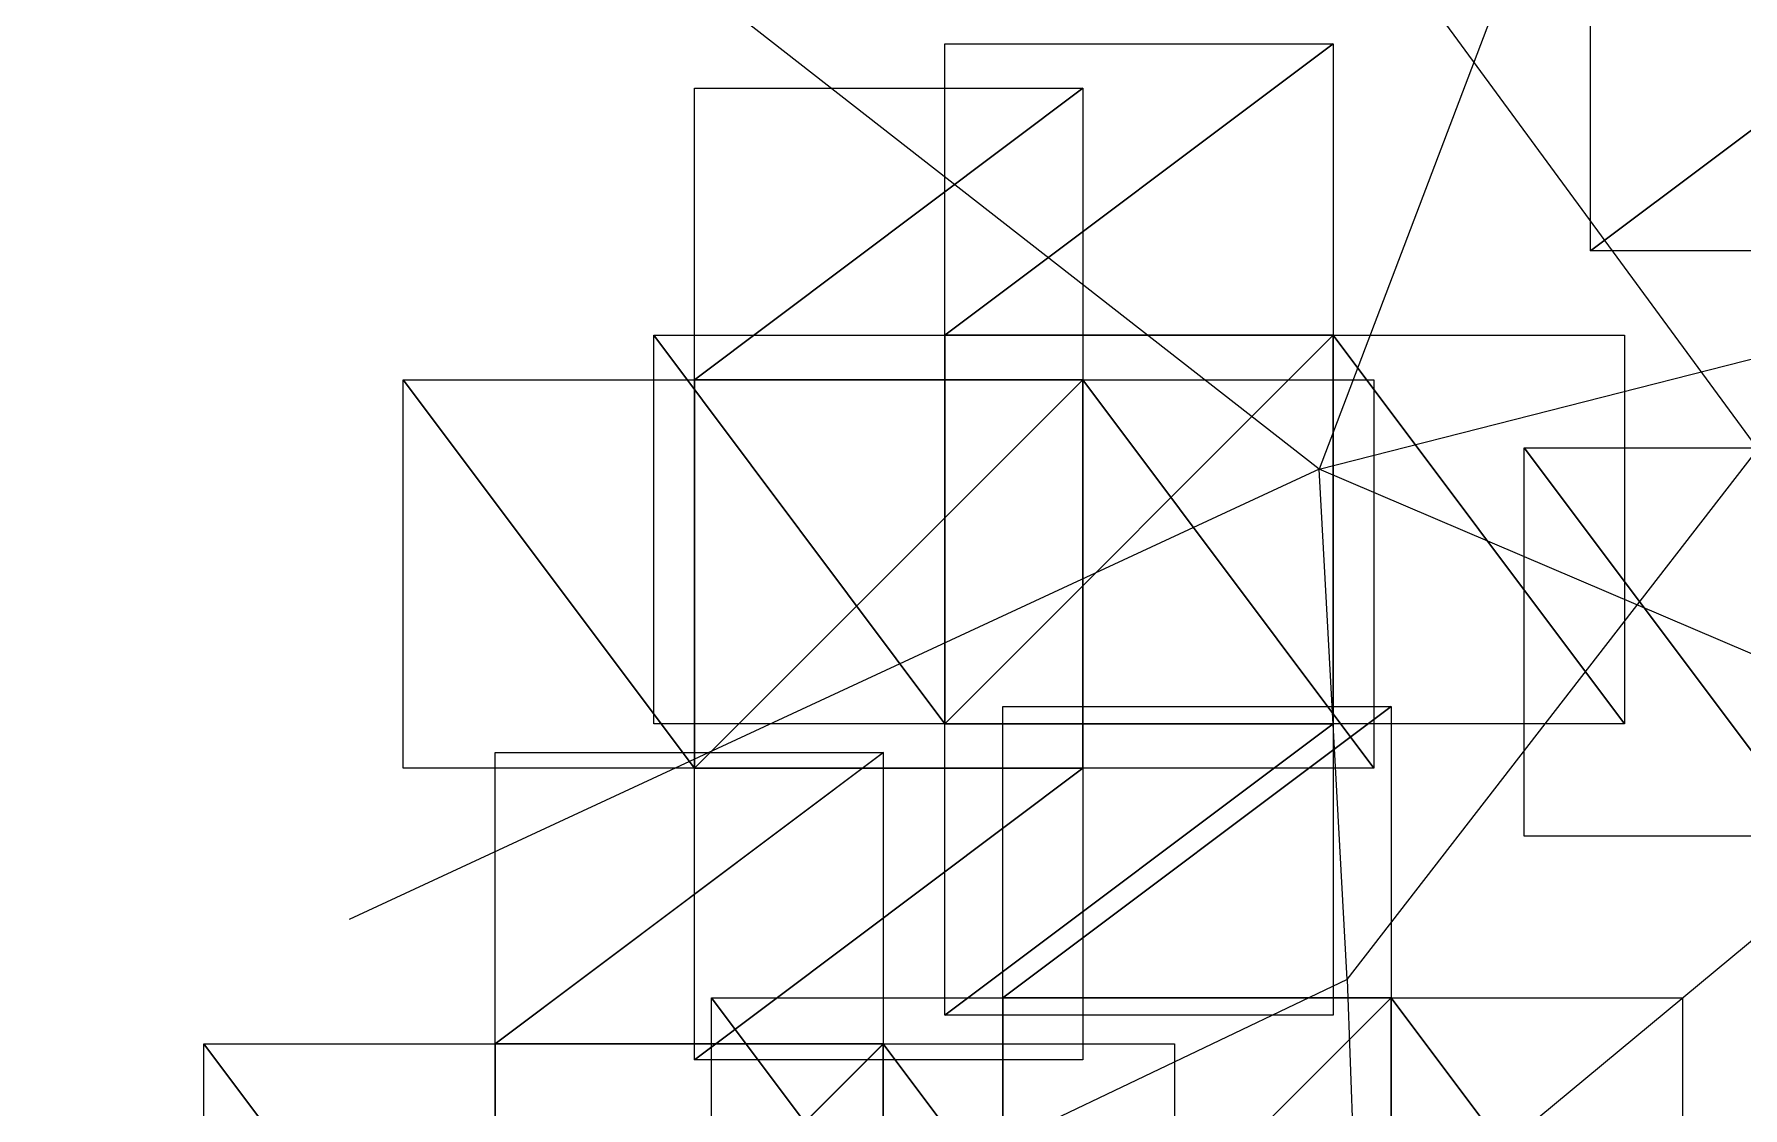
# Model space of a CAD drawing. Header units: metres. Extents: x -204 to 160, y -126 to 162.
# Drawn here: x -77.42 to -51.02, y -24.86 to -8.29 of the extents above; entities that cross this region are included whole.
import ezdxf

# ---------------------------------------------------------------- set-up
doc = ezdxf.new("R2010")
doc.units = ezdxf.units.M

msp = doc.modelspace()

# ---------------------------------------------------------------- linework, layer by layer
for p, q in [((-57.130173, -22.88387, -221.39754), (-35.43261, 5.1196938, -234.46706)), ((-57.561813, -15.001169, -238.16144), (-77.416885, 0.4847765, -233.89755)), ((-61.3136, -0.35324383, -254.76593), (-47.361496, -19.359016, -256.12433)), ((-53.95295, -5.5106955, -213.70636), (-57.561813, -15.001169, -238.16144)), ((-53.36969, -11.631119, -433.01532), (-53.36969, -7.131119, -433.01532)), ((-53.36969, -11.631119, -433.01532), (-53.36969, -7.131119, -433.01532)), ((-53.36969, -11.631119, -433.01532), (-53.36969, -7.131119, -433.01532)), ((-63.344086, -12.932327, -433.01532), (-63.344086, -8.432327, -433.01532)), ((-63.344086, -8.432327, -433.01532), (-57.344086, -8.432327, -433.01532)), ((-63.344086, -12.932327, -433.01532), (-63.344086, -8.432327, -433.01532)), ((-63.344086, -8.432327, -433.01532), (-57.344086, -8.432327, -433.01532)), ((-63.344086, -12.932327, -433.01532), (-63.344086, -8.432327, -433.01532)), ((-63.344086, -8.432327, -433.01532), (-57.344086, -8.432327, -433.01532)), ((-63.344086, -12.932327, -433.01532), (-63.344086, -8.432327, -433.01532)), ((-63.344086, -8.432327, -433.01532), (-57.344086, -8.432327, -433.01532)), ((-63.344086, -12.932327, -433.01532), (-63.344086, -8.432327, -433.01532)), ((-63.344086, -8.432327, -433.01532), (-57.344086, -8.432327, -433.01532)), ((-63.344086, -12.932327, -433.01532), (-63.344086, -8.432327, -433.01532)), ((-63.344086, -8.432327, -433.01532), (-57.344086, -8.432327, -433.01532)), ((-63.344086, -12.932327, -433.01532), (-63.344086, -8.432327, -433.01532)), ((-63.344086, -8.432327, -433.01532), (-57.344086, -8.432327, -433.01532)), ((-63.344086, -12.932327, -433.01532), (-63.344086, -8.432327, -433.01532)), ((-63.344086, -8.432327, -433.01532), (-57.344086, -8.432327, -433.01532)), ((-57.344086, -8.432327, -433.01532), (-57.344086, -12.932327, -433.01532)), ((-57.344086, -8.432327, -433.01532), (-57.344086, -12.932327, -433.01532)), ((-57.344086, -8.432327, -433.01532), (-57.344086, -12.932327, -433.01532)), ((-57.344086, -8.432327, -433.01532), (-57.344086, -12.932327, -433.01532)), ((-57.344086, -8.432327, -433.01532), (-57.344086, -12.932327, -433.01532)), ((-57.344086, -8.432327, -433.01532), (-57.344086, -12.932327, -433.01532)), ((-57.344086, -8.432327, -433.01532), (-57.344086, -12.932327, -433.01532)), ((-57.344086, -8.432327, -433.01532), (-57.344086, -12.932327, -433.01532)), ((-67.21591, -13.621445, -433.01532), (-67.21591, -9.121445, -433.01532)), ((-67.21591, -9.121445, -433.01532), (-61.21591, -9.121445, -433.01532)), ((-67.21591, -13.621445, -433.01532), (-67.21591, -9.121445, -433.01532)), ((-67.21591, -9.121445, -433.01532), (-61.21591, -9.121445, -433.01532)), ((-67.21591, -13.621445, -433.01532), (-67.21591, -9.121445, -433.01532)), ((-67.21591, -9.121445, -433.01532), (-61.21591, -9.121445, -433.01532)), ((-61.21591, -9.121445, -433.01532), (-61.21591, -13.621445, -433.01532)), ((-61.21591, -9.121445, -433.01532), (-61.21591, -13.621445, -433.01532)), ((-61.21591, -9.121445, -433.01532), (-61.21591, -13.621445, -433.01532)), ((-57.561813, -15.001169, -238.16144), (-36.884808, -9.738489, -264.6768)), ((-47.36969, -11.631119, -433.01532), (-53.36969, -11.631119, -433.01532)), ((-47.36969, -11.631119, -433.01532), (-53.36969, -11.631119, -433.01532)), ((-47.36969, -11.631119, -433.01532), (-53.36969, -11.631119, -433.01532)), ((-67.844086, -18.932327, -433.01532), (-67.844086, -12.932327, -433.01532)), ((-67.844086, -12.932327, -433.01532), (-63.344086, -12.932327, -433.01532)), ((-67.844086, -18.932327, -433.01532), (-67.844086, -12.932327, -433.01532)), ((-67.844086, -12.932327, -433.01532), (-63.344086, -12.932327, -433.01532)), ((-67.844086, -18.932327, -433.01532), (-67.844086, -12.932327, -433.01532)), ((-67.844086, -12.932327, -433.01532), (-63.344086, -12.932327, -433.01532)), ((-67.844086, -18.932327, -433.01532), (-67.844086, -12.932327, -433.01532)), ((-67.844086, -12.932327, -433.01532), (-63.344086, -12.932327, -433.01532)), ((-67.844086, -18.932327, -433.01532), (-67.844086, -12.932327, -433.01532)), ((-67.844086, -12.932327, -433.01532), (-63.344086, -12.932327, -433.01532)), ((-67.844086, -18.932327, -433.01532), (-67.844086, -12.932327, -433.01532)), ((-67.844086, -12.932327, -433.01532), (-63.344086, -12.932327, -433.01532)), ((-67.844086, -18.932327, -433.01532), (-67.844086, -12.932327, -433.01532)), ((-67.844086, -12.932327, -433.01532), (-63.344086, -12.932327, -433.01532)), ((-67.844086, -18.932327, -433.01532), (-67.844086, -12.932327, -433.01532)), ((-67.844086, -12.932327, -433.01532), (-63.344086, -12.932327, -433.01532)), ((-57.344086, -12.932327, -433.01532), (-52.844086, -12.932327, -433.01532)), ((-57.344086, -12.932327, -433.01532), (-52.844086, -12.932327, -433.01532)), ((-57.344086, -12.932327, -433.01532), (-52.844086, -12.932327, -433.01532)), ((-57.344086, -12.932327, -433.01532), (-52.844086, -12.932327, -433.01532)), ((-57.344086, -12.932327, -433.01532), (-52.844086, -12.932327, -433.01532)), ((-57.344086, -12.932327, -433.01532), (-52.844086, -12.932327, -433.01532)), ((-57.344086, -12.932327, -433.01532), (-52.844086, -12.932327, -433.01532)), ((-57.344086, -12.932327, -433.01532), (-52.844086, -12.932327, -433.01532)), ((-52.844086, -12.932327, -433.01532), (-52.844086, -18.932327, -433.01532)), ((-52.844086, -12.932327, -433.01532), (-52.844086, -18.932327, -433.01532)), ((-52.844086, -12.932327, -433.01532), (-52.844086, -18.932327, -433.01532)), ((-52.844086, -12.932327, -433.01532), (-52.844086, -18.932327, -433.01532)), ((-52.844086, -12.932327, -433.01532), (-52.844086, -18.932327, -433.01532)), ((-52.844086, -12.932327, -433.01532), (-52.844086, -18.932327, -433.01532)), ((-52.844086, -12.932327, -433.01532), (-52.844086, -18.932327, -433.01532)), ((-52.844086, -12.932327, -433.01532), (-52.844086, -18.932327, -433.01532)), ((-71.71591, -19.621445, -433.01532), (-71.71591, -13.621445, -433.01532)), ((-71.71591, -13.621445, -433.01532), (-67.21591, -13.621445, -433.01532)), ((-71.71591, -19.621445, -433.01532), (-71.71591, -13.621445, -433.01532)), ((-71.71591, -13.621445, -433.01532), (-67.21591, -13.621445, -433.01532)), ((-71.71591, -19.621445, -433.01532), (-71.71591, -13.621445, -433.01532)), ((-71.71591, -13.621445, -433.01532), (-67.21591, -13.621445, -433.01532)), ((-61.21591, -13.621445, -433.01532), (-56.71591, -13.621445, -433.01532)), ((-61.21591, -13.621445, -433.01532), (-56.71591, -13.621445, -433.01532)), ((-61.21591, -13.621445, -433.01532), (-56.71591, -13.621445, -433.01532)), ((-56.71591, -13.621445, -433.01532), (-56.71591, -19.621445, -433.01532)), ((-56.71591, -13.621445, -433.01532), (-56.71591, -19.621445, -433.01532)), ((-56.71591, -13.621445, -433.01532), (-56.71591, -19.621445, -433.01532)), ((-54.39334, -20.671494, -433.01532), (-54.39334, -14.671494, -433.01532)), ((-54.39334, -14.671494, -433.01532), (-49.89334, -14.671494, -433.01532)), ((-54.39334, -20.671494, -433.01532), (-54.39334, -14.671494, -433.01532)), ((-54.39334, -14.671494, -433.01532), (-49.89334, -14.671494, -433.01532)), ((-54.39334, -20.671494, -433.01532), (-54.39334, -14.671494, -433.01532)), ((-54.39334, -14.671494, -433.01532), (-49.89334, -14.671494, -433.01532)), ((-54.39334, -20.671494, -433.01532), (-54.39334, -14.671494, -433.01532)), ((-54.39334, -14.671494, -433.01532), (-49.89334, -14.671494, -433.01532)), ((-54.39334, -20.671494, -433.01532), (-54.39334, -14.671494, -433.01532)), ((-54.39334, -14.671494, -433.01532), (-49.89334, -14.671494, -433.01532)), ((-54.39334, -20.671494, -433.01532), (-54.39334, -14.671494, -433.01532)), ((-54.39334, -14.671494, -433.01532), (-49.89334, -14.671494, -433.01532)), ((-54.39334, -20.671494, -433.01532), (-54.39334, -14.671494, -433.01532)), ((-54.39334, -14.671494, -433.01532), (-49.89334, -14.671494, -433.01532)), ((-57.561813, -15.001169, -238.16144), (-72.550964, -21.954802, -235.94168)), ((-47.361496, -19.359016, -256.12433), (-57.561813, -15.001169, -238.16144)), ((-57.130173, -22.88387, -221.39754), (-57.561813, -15.001169, -238.16144)), ((-62.44989, -23.16632, -433.01532), (-62.44989, -18.66632, -433.01532)), ((-62.44989, -18.66632, -433.01532), (-56.44989, -18.66632, -433.01532)), ((-62.44989, -23.16632, -433.01532), (-62.44989, -18.66632, -433.01532)), ((-62.44989, -18.66632, -433.01532), (-56.44989, -18.66632, -433.01532)), ((-62.44989, -23.16632, -433.01532), (-62.44989, -18.66632, -433.01532)), ((-62.44989, -18.66632, -433.01532), (-56.44989, -18.66632, -433.01532)), ((-62.44989, -23.16632, -433.01532), (-62.44989, -18.66632, -433.01532)), ((-62.44989, -18.66632, -433.01532), (-56.44989, -18.66632, -433.01532)), ((-62.44989, -23.16632, -433.01532), (-62.44989, -18.66632, -433.01532)), ((-62.44989, -18.66632, -433.01532), (-56.44989, -18.66632, -433.01532)), ((-56.44989, -18.66632, -433.01532), (-56.44989, -23.16632, -433.01532)), ((-56.44989, -18.66632, -433.01532), (-56.44989, -23.16632, -433.01532)), ((-56.44989, -18.66632, -433.01532), (-56.44989, -23.16632, -433.01532)), ((-56.44989, -18.66632, -433.01532), (-56.44989, -23.16632, -433.01532)), ((-56.44989, -18.66632, -433.01532), (-56.44989, -23.16632, -433.01532)), ((-63.344086, -18.932327, -433.01532), (-67.844086, -18.932327, -433.01532)), ((-63.344086, -18.932327, -433.01532), (-67.844086, -18.932327, -433.01532)), ((-63.344086, -18.932327, -433.01532), (-67.844086, -18.932327, -433.01532)), ((-63.344086, -18.932327, -433.01532), (-67.844086, -18.932327, -433.01532)), ((-63.344086, -18.932327, -433.01532), (-67.844086, -18.932327, -433.01532)), ((-63.344086, -18.932327, -433.01532), (-67.844086, -18.932327, -433.01532)), ((-63.344086, -18.932327, -433.01532), (-67.844086, -18.932327, -433.01532)), ((-63.344086, -18.932327, -433.01532), (-67.844086, -18.932327, -433.01532)), ((-63.344086, -23.432327, -433.01532), (-63.344086, -18.932327, -433.01532)), ((-63.344086, -23.432327, -433.01532), (-63.344086, -18.932327, -433.01532)), ((-63.344086, -23.432327, -433.01532), (-63.344086, -18.932327, -433.01532)), ((-63.344086, -23.432327, -433.01532), (-63.344086, -18.932327, -433.01532)), ((-63.344086, -23.432327, -433.01532), (-63.344086, -18.932327, -433.01532)), ((-63.344086, -23.432327, -433.01532), (-63.344086, -18.932327, -433.01532)), ((-63.344086, -23.432327, -433.01532), (-63.344086, -18.932327, -433.01532)), ((-63.344086, -23.432327, -433.01532), (-63.344086, -18.932327, -433.01532)), ((-52.844086, -18.932327, -433.01532), (-57.344086, -18.932327, -433.01532)), ((-57.344086, -18.932327, -433.01532), (-57.344086, -23.432327, -433.01532)), ((-52.844086, -18.932327, -433.01532), (-57.344086, -18.932327, -433.01532)), ((-57.344086, -18.932327, -433.01532), (-57.344086, -23.432327, -433.01532)), ((-52.844086, -18.932327, -433.01532), (-57.344086, -18.932327, -433.01532)), ((-57.344086, -18.932327, -433.01532), (-57.344086, -23.432327, -433.01532)), ((-52.844086, -18.932327, -433.01532), (-57.344086, -18.932327, -433.01532)), ((-57.344086, -18.932327, -433.01532), (-57.344086, -23.432327, -433.01532)), ((-52.844086, -18.932327, -433.01532), (-57.344086, -18.932327, -433.01532)), ((-57.344086, -18.932327, -433.01532), (-57.344086, -23.432327, -433.01532)), ((-52.844086, -18.932327, -433.01532), (-57.344086, -18.932327, -433.01532)), ((-57.344086, -18.932327, -433.01532), (-57.344086, -23.432327, -433.01532)), ((-52.844086, -18.932327, -433.01532), (-57.344086, -18.932327, -433.01532)), ((-57.344086, -18.932327, -433.01532), (-57.344086, -23.432327, -433.01532)), ((-52.844086, -18.932327, -433.01532), (-57.344086, -18.932327, -433.01532)), ((-57.344086, -18.932327, -433.01532), (-57.344086, -23.432327, -433.01532)), ((-70.296326, -23.875748, -433.01532), (-70.296326, -19.375748, -433.01532)), ((-70.296326, -19.375748, -433.01532), (-64.296326, -19.375748, -433.01532)), ((-70.296326, -23.875748, -433.01532), (-70.296326, -19.375748, -433.01532)), ((-70.296326, -19.375748, -433.01532), (-64.296326, -19.375748, -433.01532)), ((-64.296326, -19.375748, -433.01532), (-64.296326, -23.875748, -433.01532)), ((-64.296326, -19.375748, -433.01532), (-64.296326, -23.875748, -433.01532)), ((-63.190434, -32.49231, -261.49942), (-47.361496, -19.359016, -256.12433)), ((-67.21591, -19.621445, -433.01532), (-71.71591, -19.621445, -433.01532)), ((-67.21591, -19.621445, -433.01532), (-71.71591, -19.621445, -433.01532)), ((-67.21591, -19.621445, -433.01532), (-71.71591, -19.621445, -433.01532)), ((-67.21591, -24.121445, -433.01532), (-67.21591, -19.621445, -433.01532)), ((-67.21591, -24.121445, -433.01532), (-67.21591, -19.621445, -433.01532)), ((-67.21591, -24.121445, -433.01532), (-67.21591, -19.621445, -433.01532)), ((-56.71591, -19.621445, -433.01532), (-61.21591, -19.621445, -433.01532)), ((-61.21591, -19.621445, -433.01532), (-61.21591, -24.121445, -433.01532)), ((-56.71591, -19.621445, -433.01532), (-61.21591, -19.621445, -433.01532)), ((-61.21591, -19.621445, -433.01532), (-61.21591, -24.121445, -433.01532)), ((-56.71591, -19.621445, -433.01532), (-61.21591, -19.621445, -433.01532)), ((-61.21591, -19.621445, -433.01532), (-61.21591, -24.121445, -433.01532)), ((-49.89334, -20.671494, -433.01532), (-54.39334, -20.671494, -433.01532)), ((-49.89334, -20.671494, -433.01532), (-54.39334, -20.671494, -433.01532)), ((-49.89334, -20.671494, -433.01532), (-54.39334, -20.671494, -433.01532)), ((-49.89334, -20.671494, -433.01532), (-54.39334, -20.671494, -433.01532)), ((-49.89334, -20.671494, -433.01532), (-54.39334, -20.671494, -433.01532)), ((-49.89334, -20.671494, -433.01532), (-54.39334, -20.671494, -433.01532)), ((-49.89334, -20.671494, -433.01532), (-54.39334, -20.671494, -433.01532)), ((-57.130173, -22.88387, -221.39754), (-77.18626, -32.445724, -202.2879)), ((-57.130173, -22.88387, -221.39754), (-56.292915, -45.318245, -214.13174)), ((-66.94989, -29.16632, -433.01532), (-66.94989, -23.16632, -433.01532)), ((-66.94989, -23.16632, -433.01532), (-62.44989, -23.16632, -433.01532)), ((-66.94989, -29.16632, -433.01532), (-66.94989, -23.16632, -433.01532)), ((-66.94989, -23.16632, -433.01532), (-62.44989, -23.16632, -433.01532)), ((-66.94989, -29.16632, -433.01532), (-66.94989, -23.16632, -433.01532)), ((-66.94989, -23.16632, -433.01532), (-62.44989, -23.16632, -433.01532)), ((-66.94989, -29.16632, -433.01532), (-66.94989, -23.16632, -433.01532)), ((-66.94989, -23.16632, -433.01532), (-62.44989, -23.16632, -433.01532)), ((-66.94989, -29.16632, -433.01532), (-66.94989, -23.16632, -433.01532)), ((-66.94989, -23.16632, -433.01532), (-62.44989, -23.16632, -433.01532)), ((-56.44989, -23.16632, -433.01532), (-51.94989, -23.16632, -433.01532)), ((-56.44989, -23.16632, -433.01532), (-51.94989, -23.16632, -433.01532)), ((-56.44989, -23.16632, -433.01532), (-51.94989, -23.16632, -433.01532)), ((-56.44989, -23.16632, -433.01532), (-51.94989, -23.16632, -433.01532)), ((-56.44989, -23.16632, -433.01532), (-51.94989, -23.16632, -433.01532)), ((-51.94989, -23.16632, -433.01532), (-51.94989, -29.16632, -433.01532)), ((-51.94989, -23.16632, -433.01532), (-51.94989, -29.16632, -433.01532)), ((-51.94989, -23.16632, -433.01532), (-51.94989, -29.16632, -433.01532)), ((-51.94989, -23.16632, -433.01532), (-51.94989, -29.16632, -433.01532)), ((-51.94989, -23.16632, -433.01532), (-51.94989, -29.16632, -433.01532)), ((-57.344086, -23.432327, -433.01532), (-63.344086, -23.432327, -433.01532)), ((-57.344086, -23.432327, -433.01532), (-63.344086, -23.432327, -433.01532)), ((-57.344086, -23.432327, -433.01532), (-63.344086, -23.432327, -433.01532)), ((-57.344086, -23.432327, -433.01532), (-63.344086, -23.432327, -433.01532)), ((-57.344086, -23.432327, -433.01532), (-63.344086, -23.432327, -433.01532)), ((-57.344086, -23.432327, -433.01532), (-63.344086, -23.432327, -433.01532)), ((-57.344086, -23.432327, -433.01532), (-63.344086, -23.432327, -433.01532)), ((-57.344086, -23.432327, -433.01532), (-63.344086, -23.432327, -433.01532)), ((-74.796326, -29.875748, -433.01532), (-74.796326, -23.875748, -433.01532)), ((-74.796326, -23.875748, -433.01532), (-70.296326, -23.875748, -433.01532)), ((-74.796326, -29.875748, -433.01532), (-74.796326, -23.875748, -433.01532)), ((-74.796326, -23.875748, -433.01532), (-70.296326, -23.875748, -433.01532)), ((-64.296326, -23.875748, -433.01532), (-59.796326, -23.875748, -433.01532)), ((-64.296326, -23.875748, -433.01532), (-59.796326, -23.875748, -433.01532)), ((-59.796326, -23.875748, -433.01532), (-59.796326, -29.875748, -433.01532)), ((-59.796326, -23.875748, -433.01532), (-59.796326, -29.875748, -433.01532)), ((-61.21591, -24.121445, -433.01532), (-67.21591, -24.121445, -433.01532)), ((-61.21591, -24.121445, -433.01532), (-67.21591, -24.121445, -433.01532)), ((-61.21591, -24.121445, -433.01532), (-67.21591, -24.121445, -433.01532))]:
    msp.add_line(p, q)
for points in [[(-47.36969, -7.131119, -433.01532), (-53.36969, -11.631119, -433.01532), (-53.36969, -7.131119, -433.01532), (-53.36959, -7.1310186, -433.01523)], [(-47.36969, -7.131119, -433.01532), (-53.36969, -11.631119, -433.01532), (-53.36969, -7.131119, -433.01532), (-53.36959, -7.1310186, -433.01523)], [(-47.36969, -7.131119, -433.01532), (-53.36969, -11.631119, -433.01532), (-53.36969, -7.131119, -433.01532), (-53.36959, -7.1310186, -433.01523)], [(-47.36969, -7.131119, -433.01532), (-47.36969, -11.631119, -433.01532), (-53.36969, -11.631119, -433.01532), (-53.36959, -11.631019, -433.01523)], [(-47.36969, -7.131119, -433.01532), (-47.36969, -11.631119, -433.01532), (-53.36969, -11.631119, -433.01532), (-53.36959, -11.631019, -433.01523)], [(-47.36969, -7.131119, -433.01532), (-47.36969, -11.631119, -433.01532), (-53.36969, -11.631119, -433.01532), (-53.36959, -11.631019, -433.01523)], [(-63.344086, -12.932327, -433.01532), (-63.344086, -8.432327, -433.01532), (-57.344086, -8.432327, -433.01532), (-57.343987, -8.432227, -433.01523)], [(-63.344086, -12.932327, -433.01532), (-63.344086, -8.432327, -433.01532), (-57.344086, -8.432327, -433.01532), (-57.343987, -8.432227, -433.01523)], [(-63.344086, -12.932327, -433.01532), (-63.344086, -8.432327, -433.01532), (-57.344086, -8.432327, -433.01532), (-57.343987, -8.432227, -433.01523)], [(-63.344086, -12.932327, -433.01532), (-63.344086, -8.432327, -433.01532), (-57.344086, -8.432327, -433.01532), (-57.343987, -8.432227, -433.01523)], [(-63.344086, -12.932327, -433.01532), (-63.344086, -8.432327, -433.01532), (-57.344086, -8.432327, -433.01532), (-57.343987, -8.432227, -433.01523)], [(-63.344086, -12.932327, -433.01532), (-63.344086, -8.432327, -433.01532), (-57.344086, -8.432327, -433.01532), (-57.343987, -8.432227, -433.01523)], [(-63.344086, -12.932327, -433.01532), (-63.344086, -8.432327, -433.01532), (-57.344086, -8.432327, -433.01532), (-57.343987, -8.432227, -433.01523)], [(-63.344086, -12.932327, -433.01532), (-63.344086, -8.432327, -433.01532), (-57.344086, -8.432327, -433.01532), (-57.343987, -8.432227, -433.01523)], [(-63.344086, -12.932327, -433.01532), (-57.344086, -8.432327, -433.01532), (-57.344086, -12.932327, -433.01532), (-57.343987, -12.932227, -433.01523)], [(-63.344086, -12.932327, -433.01532), (-57.344086, -8.432327, -433.01532), (-57.344086, -12.932327, -433.01532), (-57.343987, -12.932227, -433.01523)], [(-63.344086, -12.932327, -433.01532), (-57.344086, -8.432327, -433.01532), (-57.344086, -12.932327, -433.01532), (-57.343987, -12.932227, -433.01523)], [(-63.344086, -12.932327, -433.01532), (-57.344086, -8.432327, -433.01532), (-57.344086, -12.932327, -433.01532), (-57.343987, -12.932227, -433.01523)], [(-63.344086, -12.932327, -433.01532), (-57.344086, -8.432327, -433.01532), (-57.344086, -12.932327, -433.01532), (-57.343987, -12.932227, -433.01523)], [(-63.344086, -12.932327, -433.01532), (-57.344086, -8.432327, -433.01532), (-57.344086, -12.932327, -433.01532), (-57.343987, -12.932227, -433.01523)], [(-63.344086, -12.932327, -433.01532), (-57.344086, -8.432327, -433.01532), (-57.344086, -12.932327, -433.01532), (-57.343987, -12.932227, -433.01523)], [(-63.344086, -12.932327, -433.01532), (-57.344086, -8.432327, -433.01532), (-57.344086, -12.932327, -433.01532), (-57.343987, -12.932227, -433.01523)], [(-67.21591, -13.621445, -433.01532), (-67.21591, -9.121445, -433.01532), (-61.21591, -9.121445, -433.01532), (-61.215813, -9.121345, -433.01523)], [(-67.21591, -13.621445, -433.01532), (-67.21591, -9.121445, -433.01532), (-61.21591, -9.121445, -433.01532), (-61.215813, -9.121345, -433.01523)], [(-67.21591, -13.621445, -433.01532), (-67.21591, -9.121445, -433.01532), (-61.21591, -9.121445, -433.01532), (-61.215813, -9.121345, -433.01523)], [(-67.21591, -13.621445, -433.01532), (-61.21591, -9.121445, -433.01532), (-61.21591, -13.621445, -433.01532), (-61.215813, -13.621345, -433.01523)], [(-67.21591, -13.621445, -433.01532), (-61.21591, -9.121445, -433.01532), (-61.21591, -13.621445, -433.01532), (-61.215813, -13.621345, -433.01523)], [(-67.21591, -13.621445, -433.01532), (-61.21591, -9.121445, -433.01532), (-61.21591, -13.621445, -433.01532), (-61.215813, -13.621345, -433.01523)], [(-63.344086, -18.932327, -433.01532), (-67.844086, -18.932327, -433.01532), (-67.844086, -12.932327, -433.01532), (-67.84399, -12.932227, -433.01523)], [(-63.344086, -18.932327, -433.01532), (-67.844086, -12.932327, -433.01532), (-63.344086, -12.932327, -433.01532), (-63.343987, -12.932227, -433.01523)], [(-63.344086, -18.932327, -433.01532), (-67.844086, -18.932327, -433.01532), (-67.844086, -12.932327, -433.01532), (-67.84399, -12.932227, -433.01523)], [(-63.344086, -18.932327, -433.01532), (-67.844086, -12.932327, -433.01532), (-63.344086, -12.932327, -433.01532), (-63.343987, -12.932227, -433.01523)], [(-63.344086, -18.932327, -433.01532), (-67.844086, -18.932327, -433.01532), (-67.844086, -12.932327, -433.01532), (-67.84399, -12.932227, -433.01523)], [(-63.344086, -18.932327, -433.01532), (-67.844086, -12.932327, -433.01532), (-63.344086, -12.932327, -433.01532), (-63.343987, -12.932227, -433.01523)], [(-63.344086, -18.932327, -433.01532), (-67.844086, -18.932327, -433.01532), (-67.844086, -12.932327, -433.01532), (-67.84399, -12.932227, -433.01523)], [(-63.344086, -18.932327, -433.01532), (-67.844086, -12.932327, -433.01532), (-63.344086, -12.932327, -433.01532), (-63.343987, -12.932227, -433.01523)], [(-63.344086, -18.932327, -433.01532), (-67.844086, -18.932327, -433.01532), (-67.844086, -12.932327, -433.01532), (-67.84399, -12.932227, -433.01523)], [(-63.344086, -18.932327, -433.01532), (-67.844086, -12.932327, -433.01532), (-63.344086, -12.932327, -433.01532), (-63.343987, -12.932227, -433.01523)], [(-63.344086, -18.932327, -433.01532), (-67.844086, -18.932327, -433.01532), (-67.844086, -12.932327, -433.01532), (-67.84399, -12.932227, -433.01523)], [(-63.344086, -18.932327, -433.01532), (-67.844086, -12.932327, -433.01532), (-63.344086, -12.932327, -433.01532), (-63.343987, -12.932227, -433.01523)], [(-63.344086, -18.932327, -433.01532), (-67.844086, -18.932327, -433.01532), (-67.844086, -12.932327, -433.01532), (-67.84399, -12.932227, -433.01523)], [(-63.344086, -18.932327, -433.01532), (-67.844086, -12.932327, -433.01532), (-63.344086, -12.932327, -433.01532), (-63.343987, -12.932227, -433.01523)], [(-63.344086, -18.932327, -433.01532), (-67.844086, -18.932327, -433.01532), (-67.844086, -12.932327, -433.01532), (-67.84399, -12.932227, -433.01523)], [(-63.344086, -18.932327, -433.01532), (-67.844086, -12.932327, -433.01532), (-63.344086, -12.932327, -433.01532), (-63.343987, -12.932227, -433.01523)], [(-63.344086, -18.932327, -433.01532), (-63.344086, -12.932327, -433.01532), (-57.344086, -12.932327, -433.01532), (-57.343987, -12.932227, -433.01523)], [(-63.344086, -18.932327, -433.01532), (-63.344086, -12.932327, -433.01532), (-57.344086, -12.932327, -433.01532), (-57.343987, -12.932227, -433.01523)], [(-63.344086, -18.932327, -433.01532), (-63.344086, -12.932327, -433.01532), (-57.344086, -12.932327, -433.01532), (-57.343987, -12.932227, -433.01523)], [(-63.344086, -18.932327, -433.01532), (-63.344086, -12.932327, -433.01532), (-57.344086, -12.932327, -433.01532), (-57.343987, -12.932227, -433.01523)], [(-63.344086, -18.932327, -433.01532), (-63.344086, -12.932327, -433.01532), (-57.344086, -12.932327, -433.01532), (-57.343987, -12.932227, -433.01523)], [(-63.344086, -18.932327, -433.01532), (-63.344086, -12.932327, -433.01532), (-57.344086, -12.932327, -433.01532), (-57.343987, -12.932227, -433.01523)], [(-63.344086, -18.932327, -433.01532), (-63.344086, -12.932327, -433.01532), (-57.344086, -12.932327, -433.01532), (-57.343987, -12.932227, -433.01523)], [(-63.344086, -18.932327, -433.01532), (-63.344086, -12.932327, -433.01532), (-57.344086, -12.932327, -433.01532), (-57.343987, -12.932227, -433.01523)], [(-57.344086, -12.932327, -433.01532), (-57.344086, -18.932327, -433.01532), (-63.344086, -18.932327, -433.01532), (-63.343987, -18.932228, -433.01523)], [(-57.344086, -12.932327, -433.01532), (-57.344086, -18.932327, -433.01532), (-63.344086, -18.932327, -433.01532), (-63.343987, -18.932228, -433.01523)], [(-57.344086, -12.932327, -433.01532), (-57.344086, -18.932327, -433.01532), (-63.344086, -18.932327, -433.01532), (-63.343987, -18.932228, -433.01523)], [(-57.344086, -12.932327, -433.01532), (-57.344086, -18.932327, -433.01532), (-63.344086, -18.932327, -433.01532), (-63.343987, -18.932228, -433.01523)], [(-57.344086, -12.932327, -433.01532), (-57.344086, -18.932327, -433.01532), (-63.344086, -18.932327, -433.01532), (-63.343987, -18.932228, -433.01523)], [(-57.344086, -12.932327, -433.01532), (-57.344086, -18.932327, -433.01532), (-63.344086, -18.932327, -433.01532), (-63.343987, -18.932228, -433.01523)], [(-57.344086, -12.932327, -433.01532), (-57.344086, -18.932327, -433.01532), (-63.344086, -18.932327, -433.01532), (-63.343987, -18.932228, -433.01523)], [(-57.344086, -12.932327, -433.01532), (-57.344086, -18.932327, -433.01532), (-63.344086, -18.932327, -433.01532), (-63.343987, -18.932228, -433.01523)], [(-57.344086, -12.932327, -433.01532), (-52.844086, -12.932327, -433.01532), (-52.844086, -18.932327, -433.01532), (-52.843987, -18.932228, -433.01523)], [(-57.344086, -12.932327, -433.01532), (-52.844086, -18.932327, -433.01532), (-57.344086, -18.932327, -433.01532), (-57.343987, -18.932228, -433.01523)], [(-57.344086, -12.932327, -433.01532), (-52.844086, -12.932327, -433.01532), (-52.844086, -18.932327, -433.01532), (-52.843987, -18.932228, -433.01523)], [(-57.344086, -12.932327, -433.01532), (-52.844086, -18.932327, -433.01532), (-57.344086, -18.932327, -433.01532), (-57.343987, -18.932228, -433.01523)], [(-57.344086, -12.932327, -433.01532), (-52.844086, -12.932327, -433.01532), (-52.844086, -18.932327, -433.01532), (-52.843987, -18.932228, -433.01523)], [(-57.344086, -12.932327, -433.01532), (-52.844086, -18.932327, -433.01532), (-57.344086, -18.932327, -433.01532), (-57.343987, -18.932228, -433.01523)], [(-57.344086, -12.932327, -433.01532), (-52.844086, -12.932327, -433.01532), (-52.844086, -18.932327, -433.01532), (-52.843987, -18.932228, -433.01523)], [(-57.344086, -12.932327, -433.01532), (-52.844086, -18.932327, -433.01532), (-57.344086, -18.932327, -433.01532), (-57.343987, -18.932228, -433.01523)], [(-57.344086, -12.932327, -433.01532), (-52.844086, -12.932327, -433.01532), (-52.844086, -18.932327, -433.01532), (-52.843987, -18.932228, -433.01523)], [(-57.344086, -12.932327, -433.01532), (-52.844086, -18.932327, -433.01532), (-57.344086, -18.932327, -433.01532), (-57.343987, -18.932228, -433.01523)], [(-57.344086, -12.932327, -433.01532), (-52.844086, -12.932327, -433.01532), (-52.844086, -18.932327, -433.01532), (-52.843987, -18.932228, -433.01523)], [(-57.344086, -12.932327, -433.01532), (-52.844086, -18.932327, -433.01532), (-57.344086, -18.932327, -433.01532), (-57.343987, -18.932228, -433.01523)], [(-57.344086, -12.932327, -433.01532), (-52.844086, -12.932327, -433.01532), (-52.844086, -18.932327, -433.01532), (-52.843987, -18.932228, -433.01523)], [(-57.344086, -12.932327, -433.01532), (-52.844086, -18.932327, -433.01532), (-57.344086, -18.932327, -433.01532), (-57.343987, -18.932228, -433.01523)], [(-57.344086, -12.932327, -433.01532), (-52.844086, -12.932327, -433.01532), (-52.844086, -18.932327, -433.01532), (-52.843987, -18.932228, -433.01523)], [(-57.344086, -12.932327, -433.01532), (-52.844086, -18.932327, -433.01532), (-57.344086, -18.932327, -433.01532), (-57.343987, -18.932228, -433.01523)], [(-67.21591, -19.621445, -433.01532), (-71.71591, -19.621445, -433.01532), (-71.71591, -13.621445, -433.01532), (-71.71581, -13.621345, -433.01523)], [(-67.21591, -19.621445, -433.01532), (-71.71591, -13.621445, -433.01532), (-67.21591, -13.621445, -433.01532), (-67.21581, -13.621345, -433.01523)], [(-67.21591, -19.621445, -433.01532), (-71.71591, -19.621445, -433.01532), (-71.71591, -13.621445, -433.01532), (-71.71581, -13.621345, -433.01523)], [(-67.21591, -19.621445, -433.01532), (-71.71591, -13.621445, -433.01532), (-67.21591, -13.621445, -433.01532), (-67.21581, -13.621345, -433.01523)], [(-67.21591, -19.621445, -433.01532), (-71.71591, -19.621445, -433.01532), (-71.71591, -13.621445, -433.01532), (-71.71581, -13.621345, -433.01523)], [(-67.21591, -19.621445, -433.01532), (-71.71591, -13.621445, -433.01532), (-67.21591, -13.621445, -433.01532), (-67.21581, -13.621345, -433.01523)], [(-67.21591, -19.621445, -433.01532), (-67.21591, -13.621445, -433.01532), (-61.21591, -13.621445, -433.01532), (-61.215813, -13.621345, -433.01523)], [(-67.21591, -19.621445, -433.01532), (-67.21591, -13.621445, -433.01532), (-61.21591, -13.621445, -433.01532), (-61.215813, -13.621345, -433.01523)], [(-67.21591, -19.621445, -433.01532), (-67.21591, -13.621445, -433.01532), (-61.21591, -13.621445, -433.01532), (-61.215813, -13.621345, -433.01523)], [(-61.21591, -13.621445, -433.01532), (-61.21591, -19.621445, -433.01532), (-67.21591, -19.621445, -433.01532), (-67.21581, -19.621346, -433.01523)], [(-61.21591, -13.621445, -433.01532), (-61.21591, -19.621445, -433.01532), (-67.21591, -19.621445, -433.01532), (-67.21581, -19.621346, -433.01523)], [(-61.21591, -13.621445, -433.01532), (-61.21591, -19.621445, -433.01532), (-67.21591, -19.621445, -433.01532), (-67.21581, -19.621346, -433.01523)], [(-61.21591, -13.621445, -433.01532), (-56.71591, -13.621445, -433.01532), (-56.71591, -19.621445, -433.01532), (-56.715813, -19.621346, -433.01523)], [(-61.21591, -13.621445, -433.01532), (-56.71591, -19.621445, -433.01532), (-61.21591, -19.621445, -433.01532), (-61.215813, -19.621346, -433.01523)], [(-61.21591, -13.621445, -433.01532), (-56.71591, -13.621445, -433.01532), (-56.71591, -19.621445, -433.01532), (-56.715813, -19.621346, -433.01523)], [(-61.21591, -13.621445, -433.01532), (-56.71591, -19.621445, -433.01532), (-61.21591, -19.621445, -433.01532), (-61.215813, -19.621346, -433.01523)], [(-61.21591, -13.621445, -433.01532), (-56.71591, -13.621445, -433.01532), (-56.71591, -19.621445, -433.01532), (-56.715813, -19.621346, -433.01523)], [(-61.21591, -13.621445, -433.01532), (-56.71591, -19.621445, -433.01532), (-61.21591, -19.621445, -433.01532), (-61.215813, -19.621346, -433.01523)], [(-49.89334, -20.671494, -433.01532), (-54.39334, -20.671494, -433.01532), (-54.39334, -14.671494, -433.01532), (-54.39324, -14.671393, -433.01523)], [(-49.89334, -20.671494, -433.01532), (-54.39334, -14.671494, -433.01532), (-49.89334, -14.671494, -433.01532), (-49.89324, -14.671393, -433.01523)], [(-49.89334, -20.671494, -433.01532), (-54.39334, -20.671494, -433.01532), (-54.39334, -14.671494, -433.01532), (-54.39324, -14.671393, -433.01523)], [(-49.89334, -20.671494, -433.01532), (-54.39334, -14.671494, -433.01532), (-49.89334, -14.671494, -433.01532), (-49.89324, -14.671393, -433.01523)], [(-49.89334, -20.671494, -433.01532), (-54.39334, -20.671494, -433.01532), (-54.39334, -14.671494, -433.01532), (-54.39324, -14.671393, -433.01523)], [(-49.89334, -20.671494, -433.01532), (-54.39334, -14.671494, -433.01532), (-49.89334, -14.671494, -433.01532), (-49.89324, -14.671393, -433.01523)], [(-49.89334, -20.671494, -433.01532), (-54.39334, -20.671494, -433.01532), (-54.39334, -14.671494, -433.01532), (-54.39324, -14.671393, -433.01523)], [(-49.89334, -20.671494, -433.01532), (-54.39334, -14.671494, -433.01532), (-49.89334, -14.671494, -433.01532), (-49.89324, -14.671393, -433.01523)], [(-49.89334, -20.671494, -433.01532), (-54.39334, -20.671494, -433.01532), (-54.39334, -14.671494, -433.01532), (-54.39324, -14.671393, -433.01523)], [(-49.89334, -20.671494, -433.01532), (-54.39334, -14.671494, -433.01532), (-49.89334, -14.671494, -433.01532), (-49.89324, -14.671393, -433.01523)], [(-49.89334, -20.671494, -433.01532), (-54.39334, -20.671494, -433.01532), (-54.39334, -14.671494, -433.01532), (-54.39324, -14.671393, -433.01523)], [(-49.89334, -20.671494, -433.01532), (-54.39334, -14.671494, -433.01532), (-49.89334, -14.671494, -433.01532), (-49.89324, -14.671393, -433.01523)], [(-49.89334, -20.671494, -433.01532), (-54.39334, -20.671494, -433.01532), (-54.39334, -14.671494, -433.01532), (-54.39324, -14.671393, -433.01523)], [(-49.89334, -20.671494, -433.01532), (-54.39334, -14.671494, -433.01532), (-49.89334, -14.671494, -433.01532), (-49.89324, -14.671393, -433.01523)], [(-62.44989, -23.16632, -433.01532), (-62.44989, -18.66632, -433.01532), (-56.44989, -18.66632, -433.01532), (-56.44979, -18.666222, -433.01523)], [(-62.44989, -23.16632, -433.01532), (-62.44989, -18.66632, -433.01532), (-56.44989, -18.66632, -433.01532), (-56.44979, -18.666222, -433.01523)], [(-62.44989, -23.16632, -433.01532), (-62.44989, -18.66632, -433.01532), (-56.44989, -18.66632, -433.01532), (-56.44979, -18.666222, -433.01523)], [(-62.44989, -23.16632, -433.01532), (-62.44989, -18.66632, -433.01532), (-56.44989, -18.66632, -433.01532), (-56.44979, -18.666222, -433.01523)], [(-62.44989, -23.16632, -433.01532), (-62.44989, -18.66632, -433.01532), (-56.44989, -18.66632, -433.01532), (-56.44979, -18.666222, -433.01523)], [(-62.44989, -23.16632, -433.01532), (-56.44989, -18.66632, -433.01532), (-56.44989, -23.16632, -433.01532), (-56.44979, -23.166222, -433.01523)], [(-62.44989, -23.16632, -433.01532), (-56.44989, -18.66632, -433.01532), (-56.44989, -23.16632, -433.01532), (-56.44979, -23.166222, -433.01523)], [(-62.44989, -23.16632, -433.01532), (-56.44989, -18.66632, -433.01532), (-56.44989, -23.16632, -433.01532), (-56.44979, -23.166222, -433.01523)], [(-62.44989, -23.16632, -433.01532), (-56.44989, -18.66632, -433.01532), (-56.44989, -23.16632, -433.01532), (-56.44979, -23.166222, -433.01523)], [(-62.44989, -23.16632, -433.01532), (-56.44989, -18.66632, -433.01532), (-56.44989, -23.16632, -433.01532), (-56.44979, -23.166222, -433.01523)], [(-57.344086, -18.932327, -433.01532), (-63.344086, -23.432327, -433.01532), (-63.344086, -18.932327, -433.01532), (-63.343987, -18.932228, -433.01523)], [(-57.344086, -18.932327, -433.01532), (-63.344086, -23.432327, -433.01532), (-63.344086, -18.932327, -433.01532), (-63.343987, -18.932228, -433.01523)], [(-57.344086, -18.932327, -433.01532), (-63.344086, -23.432327, -433.01532), (-63.344086, -18.932327, -433.01532), (-63.343987, -18.932228, -433.01523)], [(-57.344086, -18.932327, -433.01532), (-63.344086, -23.432327, -433.01532), (-63.344086, -18.932327, -433.01532), (-63.343987, -18.932228, -433.01523)], [(-57.344086, -18.932327, -433.01532), (-63.344086, -23.432327, -433.01532), (-63.344086, -18.932327, -433.01532), (-63.343987, -18.932228, -433.01523)], [(-57.344086, -18.932327, -433.01532), (-63.344086, -23.432327, -433.01532), (-63.344086, -18.932327, -433.01532), (-63.343987, -18.932228, -433.01523)], [(-57.344086, -18.932327, -433.01532), (-63.344086, -23.432327, -433.01532), (-63.344086, -18.932327, -433.01532), (-63.343987, -18.932228, -433.01523)], [(-57.344086, -18.932327, -433.01532), (-63.344086, -23.432327, -433.01532), (-63.344086, -18.932327, -433.01532), (-63.343987, -18.932228, -433.01523)], [(-57.344086, -18.932327, -433.01532), (-57.344086, -23.432327, -433.01532), (-63.344086, -23.432327, -433.01532), (-63.343987, -23.432228, -433.01523)], [(-57.344086, -18.932327, -433.01532), (-57.344086, -23.432327, -433.01532), (-63.344086, -23.432327, -433.01532), (-63.343987, -23.432228, -433.01523)], [(-57.344086, -18.932327, -433.01532), (-57.344086, -23.432327, -433.01532), (-63.344086, -23.432327, -433.01532), (-63.343987, -23.432228, -433.01523)], [(-57.344086, -18.932327, -433.01532), (-57.344086, -23.432327, -433.01532), (-63.344086, -23.432327, -433.01532), (-63.343987, -23.432228, -433.01523)], [(-57.344086, -18.932327, -433.01532), (-57.344086, -23.432327, -433.01532), (-63.344086, -23.432327, -433.01532), (-63.343987, -23.432228, -433.01523)], [(-57.344086, -18.932327, -433.01532), (-57.344086, -23.432327, -433.01532), (-63.344086, -23.432327, -433.01532), (-63.343987, -23.432228, -433.01523)], [(-57.344086, -18.932327, -433.01532), (-57.344086, -23.432327, -433.01532), (-63.344086, -23.432327, -433.01532), (-63.343987, -23.432228, -433.01523)], [(-57.344086, -18.932327, -433.01532), (-57.344086, -23.432327, -433.01532), (-63.344086, -23.432327, -433.01532), (-63.343987, -23.432228, -433.01523)], [(-70.296326, -23.875748, -433.01532), (-70.296326, -19.375748, -433.01532), (-64.296326, -19.375748, -433.01532), (-64.29623, -19.375648, -433.01523)], [(-70.296326, -23.875748, -433.01532), (-70.296326, -19.375748, -433.01532), (-64.296326, -19.375748, -433.01532), (-64.29623, -19.375648, -433.01523)], [(-70.296326, -23.875748, -433.01532), (-64.296326, -19.375748, -433.01532), (-64.296326, -23.875748, -433.01532), (-64.29623, -23.875648, -433.01523)], [(-70.296326, -23.875748, -433.01532), (-64.296326, -19.375748, -433.01532), (-64.296326, -23.875748, -433.01532), (-64.29623, -23.875648, -433.01523)], [(-61.21591, -19.621445, -433.01532), (-67.21591, -24.121445, -433.01532), (-67.21591, -19.621445, -433.01532), (-67.21581, -19.621346, -433.01523)], [(-61.21591, -19.621445, -433.01532), (-67.21591, -24.121445, -433.01532), (-67.21591, -19.621445, -433.01532), (-67.21581, -19.621346, -433.01523)], [(-61.21591, -19.621445, -433.01532), (-67.21591, -24.121445, -433.01532), (-67.21591, -19.621445, -433.01532), (-67.21581, -19.621346, -433.01523)], [(-61.21591, -19.621445, -433.01532), (-61.21591, -24.121445, -433.01532), (-67.21591, -24.121445, -433.01532), (-67.21581, -24.121346, -433.01523)], [(-61.21591, -19.621445, -433.01532), (-61.21591, -24.121445, -433.01532), (-67.21591, -24.121445, -433.01532), (-67.21581, -24.121346, -433.01523)], [(-61.21591, -19.621445, -433.01532), (-61.21591, -24.121445, -433.01532), (-67.21591, -24.121445, -433.01532), (-67.21581, -24.121346, -433.01523)], [(-62.44989, -29.16632, -433.01532), (-66.94989, -29.16632, -433.01532), (-66.94989, -23.16632, -433.01532), (-66.94979, -23.166222, -433.01523)], [(-62.44989, -29.16632, -433.01532), (-66.94989, -23.16632, -433.01532), (-62.44989, -23.16632, -433.01532), (-62.44979, -23.166222, -433.01523)], [(-62.44989, -29.16632, -433.01532), (-66.94989, -29.16632, -433.01532), (-66.94989, -23.16632, -433.01532), (-66.94979, -23.166222, -433.01523)], [(-62.44989, -29.16632, -433.01532), (-66.94989, -23.16632, -433.01532), (-62.44989, -23.16632, -433.01532), (-62.44979, -23.166222, -433.01523)], [(-62.44989, -29.16632, -433.01532), (-66.94989, -29.16632, -433.01532), (-66.94989, -23.16632, -433.01532), (-66.94979, -23.166222, -433.01523)], [(-62.44989, -29.16632, -433.01532), (-66.94989, -23.16632, -433.01532), (-62.44989, -23.16632, -433.01532), (-62.44979, -23.166222, -433.01523)], [(-62.44989, -29.16632, -433.01532), (-66.94989, -29.16632, -433.01532), (-66.94989, -23.16632, -433.01532), (-66.94979, -23.166222, -433.01523)], [(-62.44989, -29.16632, -433.01532), (-66.94989, -23.16632, -433.01532), (-62.44989, -23.16632, -433.01532), (-62.44979, -23.166222, -433.01523)], [(-62.44989, -29.16632, -433.01532), (-66.94989, -29.16632, -433.01532), (-66.94989, -23.16632, -433.01532), (-66.94979, -23.166222, -433.01523)], [(-62.44989, -29.16632, -433.01532), (-66.94989, -23.16632, -433.01532), (-62.44989, -23.16632, -433.01532), (-62.44979, -23.166222, -433.01523)], [(-62.44989, -29.16632, -433.01532), (-62.44989, -23.16632, -433.01532), (-56.44989, -23.16632, -433.01532), (-56.44979, -23.166222, -433.01523)], [(-62.44989, -29.16632, -433.01532), (-62.44989, -23.16632, -433.01532), (-56.44989, -23.16632, -433.01532), (-56.44979, -23.166222, -433.01523)], [(-62.44989, -29.16632, -433.01532), (-62.44989, -23.16632, -433.01532), (-56.44989, -23.16632, -433.01532), (-56.44979, -23.166222, -433.01523)], [(-62.44989, -29.16632, -433.01532), (-62.44989, -23.16632, -433.01532), (-56.44989, -23.16632, -433.01532), (-56.44979, -23.166222, -433.01523)], [(-62.44989, -29.16632, -433.01532), (-62.44989, -23.16632, -433.01532), (-56.44989, -23.16632, -433.01532), (-56.44979, -23.166222, -433.01523)], [(-56.44989, -23.16632, -433.01532), (-56.44989, -29.16632, -433.01532), (-62.44989, -29.16632, -433.01532), (-62.44979, -29.166222, -433.01523)], [(-56.44989, -23.16632, -433.01532), (-56.44989, -29.16632, -433.01532), (-62.44989, -29.16632, -433.01532), (-62.44979, -29.166222, -433.01523)], [(-56.44989, -23.16632, -433.01532), (-56.44989, -29.16632, -433.01532), (-62.44989, -29.16632, -433.01532), (-62.44979, -29.166222, -433.01523)], [(-56.44989, -23.16632, -433.01532), (-56.44989, -29.16632, -433.01532), (-62.44989, -29.16632, -433.01532), (-62.44979, -29.166222, -433.01523)], [(-56.44989, -23.16632, -433.01532), (-56.44989, -29.16632, -433.01532), (-62.44989, -29.16632, -433.01532), (-62.44979, -29.166222, -433.01523)], [(-56.44989, -23.16632, -433.01532), (-51.94989, -23.16632, -433.01532), (-51.94989, -29.16632, -433.01532), (-51.94979, -29.166222, -433.01523)], [(-56.44989, -23.16632, -433.01532), (-51.94989, -29.16632, -433.01532), (-56.44989, -29.16632, -433.01532), (-56.44979, -29.166222, -433.01523)], [(-56.44989, -23.16632, -433.01532), (-51.94989, -23.16632, -433.01532), (-51.94989, -29.16632, -433.01532), (-51.94979, -29.166222, -433.01523)], [(-56.44989, -23.16632, -433.01532), (-51.94989, -29.16632, -433.01532), (-56.44989, -29.16632, -433.01532), (-56.44979, -29.166222, -433.01523)], [(-56.44989, -23.16632, -433.01532), (-51.94989, -23.16632, -433.01532), (-51.94989, -29.16632, -433.01532), (-51.94979, -29.166222, -433.01523)], [(-56.44989, -23.16632, -433.01532), (-51.94989, -29.16632, -433.01532), (-56.44989, -29.16632, -433.01532), (-56.44979, -29.166222, -433.01523)], [(-56.44989, -23.16632, -433.01532), (-51.94989, -23.16632, -433.01532), (-51.94989, -29.16632, -433.01532), (-51.94979, -29.166222, -433.01523)], [(-56.44989, -23.16632, -433.01532), (-51.94989, -29.16632, -433.01532), (-56.44989, -29.16632, -433.01532), (-56.44979, -29.166222, -433.01523)], [(-56.44989, -23.16632, -433.01532), (-51.94989, -23.16632, -433.01532), (-51.94989, -29.16632, -433.01532), (-51.94979, -29.166222, -433.01523)], [(-56.44989, -23.16632, -433.01532), (-51.94989, -29.16632, -433.01532), (-56.44989, -29.16632, -433.01532), (-56.44979, -29.166222, -433.01523)], [(-70.296326, -29.875748, -433.01532), (-74.796326, -29.875748, -433.01532), (-74.796326, -23.875748, -433.01532), (-74.79623, -23.875648, -433.01523)], [(-70.296326, -29.875748, -433.01532), (-74.796326, -23.875748, -433.01532), (-70.296326, -23.875748, -433.01532), (-70.29623, -23.875648, -433.01523)], [(-70.296326, -29.875748, -433.01532), (-74.796326, -29.875748, -433.01532), (-74.796326, -23.875748, -433.01532), (-74.79623, -23.875648, -433.01523)], [(-70.296326, -29.875748, -433.01532), (-74.796326, -23.875748, -433.01532), (-70.296326, -23.875748, -433.01532), (-70.29623, -23.875648, -433.01523)], [(-70.296326, -29.875748, -433.01532), (-70.296326, -23.875748, -433.01532), (-64.296326, -23.875748, -433.01532), (-64.29623, -23.875648, -433.01523)], [(-70.296326, -29.875748, -433.01532), (-70.296326, -23.875748, -433.01532), (-64.296326, -23.875748, -433.01532), (-64.29623, -23.875648, -433.01523)], [(-64.296326, -23.875748, -433.01532), (-64.296326, -29.875748, -433.01532), (-70.296326, -29.875748, -433.01532), (-70.29623, -29.875648, -433.01523)], [(-64.296326, -23.875748, -433.01532), (-64.296326, -29.875748, -433.01532), (-70.296326, -29.875748, -433.01532), (-70.29623, -29.875648, -433.01523)], [(-64.296326, -23.875748, -433.01532), (-59.796326, -23.875748, -433.01532), (-59.796326, -29.875748, -433.01532), (-59.796227, -29.875648, -433.01523)], [(-64.296326, -23.875748, -433.01532), (-59.796326, -29.875748, -433.01532), (-64.296326, -29.875748, -433.01532), (-64.29623, -29.875648, -433.01523)], [(-64.296326, -23.875748, -433.01532), (-59.796326, -23.875748, -433.01532), (-59.796326, -29.875748, -433.01532), (-59.796227, -29.875648, -433.01523)], [(-64.296326, -23.875748, -433.01532), (-59.796326, -29.875748, -433.01532), (-64.296326, -29.875748, -433.01532), (-64.29623, -29.875648, -433.01523)]]:
    msp.add_3dface(points)

doc.saveas('drawing.dxf')
